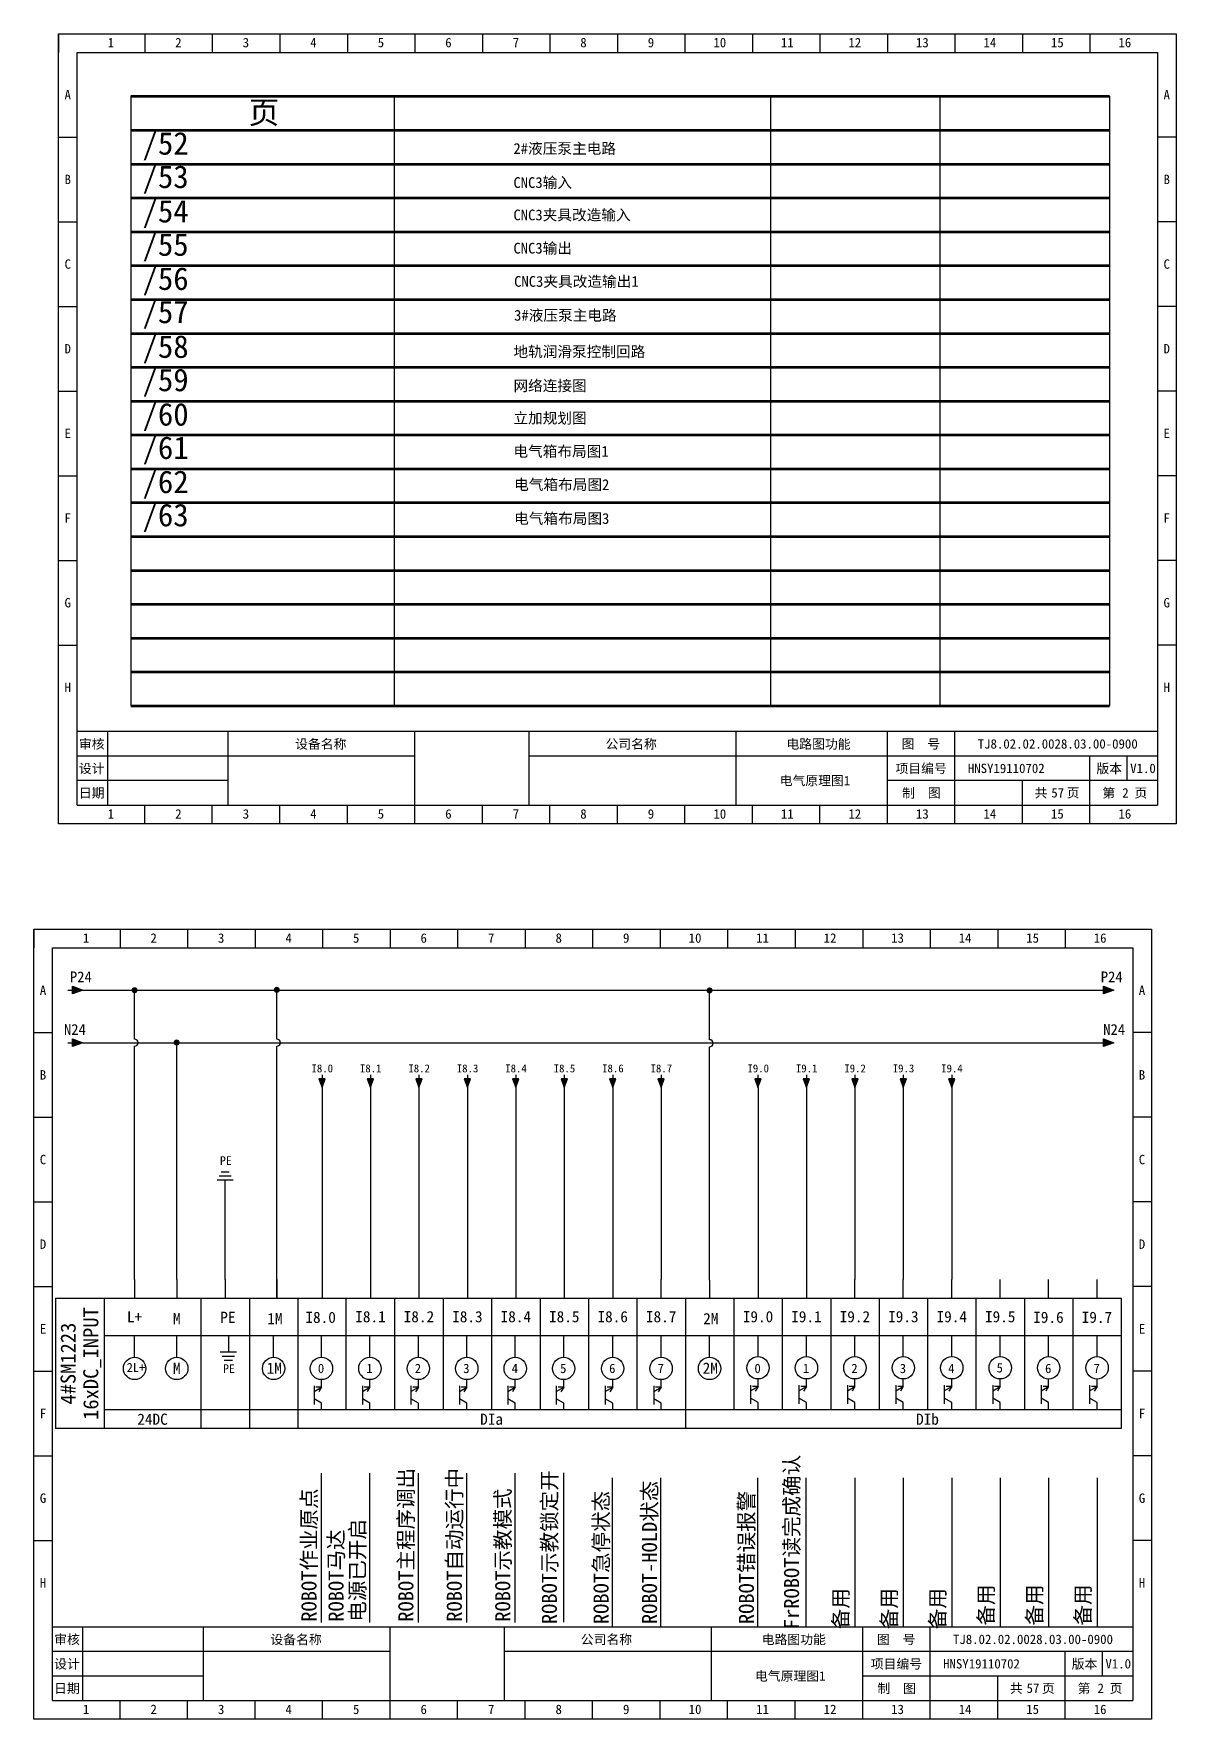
# Model space of a CAD drawing. Header units: millimetres. Extents: x 914 to 910632, y -176 to 682692.
# Drawn here: x 2902.3 to 3205.9, y 3539.4 to 3987.4 of the extents above; entities that cross this region are included whole.
import ezdxf
from ezdxf.enums import TextEntityAlignment as Align

# ---------------------------------------------------------------- set-up
doc = ezdxf.new("R2010")
doc.units = ezdxf.units.MM
doc.layers.add('EPLAN311', color=1, linetype='Continuous', lineweight=25)
doc.styles.get("Standard").update_dxf_attribs({"font": 'arial.ttf'})
doc.styles.add('宋体', font='')
doc.styles.get('宋体').set_extended_font_data('宋体')

# ---------------------------------------------------------------- blocks, each defined once
blk = doc.blocks.new('*U196')
at = {"color": 0, "linetype": 'ByBlock', "lineweight": 53}
blk.add_line((-130, 0), (130, 0), dxfattribs=at)
blk = doc.blocks.new('*U197')
at = {"color": 0, "linetype": 'ByBlock', "lineweight": -2, "transparency": 16777216}
for p in [(0, 0), (0, -9), (0, -18), (0, -27), (0, -36), (0, -45), (0, -54), (0, -63), (0, -72), (0, -81), (0, -90), (0, -99), (0, -108), (0, -117), (0, -126), (0, -135), (0, -144), (0, -153), (0, -162)]:
    blk.add_blockref('*U196', p, dxfattribs=at)
blk = doc.blocks.new('*U208')
blk.add_line((0, 0.14), (0, 5.8))
blk.add_circle((0, -2.83), 2.97)
blk = doc.blocks.new('*U209')
at = {"color": 0, "linetype": 'ByBlock', "lineweight": -2, "transparency": 16777216}
for p in [(0, 0), (12.87, 0)]:
    blk.add_blockref('*U208', p, dxfattribs=at)
blk = doc.blocks.new('EPLSYM_LibrarySPECIAL_Symbol8_Variant0_Placement1')
at = {"linetype": 'Continuous', "lineweight": 25, "ltscale": 4}
blk.add_hatch(color=1, dxfattribs=at).paths.add_polyline_path([(-0.75, 1), (2, 0), (-0.75, -1)], flags=0)
at = {"color": 1, "linetype": 'Continuous', "lineweight": 25, "ltscale": 4}
blk.add_line((-2, 0), (-0.75, 0), dxfattribs=at)
blk.add_lwpolyline([(-0.75, 1), (2, 0), (-0.75, -1)], close=True, dxfattribs=at)
at = {"color": 5}
blk.add_attdef('70_20010', text='', height=2.85, dxfattribs=at).set_placement((3, 0), align=Align.MIDDLE_LEFT)
at = {"color": 73}
for tag, p in [('70_24350', (33.76, 0)), ('70_24300', (72.31, 0))]:
    blk.add_attdef(tag, text='', height=2.06, dxfattribs=at).set_placement(p, align=Align.MIDDLE_LEFT)
blk = doc.blocks.new('箭头下')
at = {"layer": 'EPLAN311', "linetype": 'Continuous', "lineweight": 25, "ltscale": 4}
blk.add_hatch(color=1, dxfattribs=at).paths.add_polyline_path([(-0.7, -0.875), (0, -2.8), (0.7, -0.875)], flags=0)
at = {"layer": 'EPLAN311', "color": 1, "linetype": 'Continuous', "lineweight": 25, "ltscale": 4}
blk.add_line((0, 0), (0, -0.875), dxfattribs=at)
blk.add_lwpolyline([(-0.7, -0.875), (0, -2.8), (0.7, -0.875)], close=True, dxfattribs=at)
at = {"color": 5}
blk.add_attdef('70_20010', text='', height=1.7535, dxfattribs=at).set_placement((0, -3.8507), align=Align.TOP_CENTER)
blk = doc.blocks.new('*U388')
blk.add_line((-2.5, 0), (2.5, 0))
blk = doc.blocks.new('*U389')
at = {"color": 0, "linetype": 'ByBlock', "lineweight": -2, "transparency": 16777216}
for p in [(0, 0), (0, -22.5), (0, -45), (0, -67.5), (0, -90), (0, -112.5), (0, -135)]:
    blk.add_blockref('*U388', p, dxfattribs=at)
blk = doc.blocks.new('*U390')
blk.add_line((-2.5, 0), (2.5, 0))
blk = doc.blocks.new('*U391')
at = {"color": 0, "linetype": 'ByBlock', "lineweight": -2, "transparency": 16777216}
for p in [(0, 0), (0, -22.5), (0, -45), (0, -67.5), (0, -90), (0, -112.5), (0, -135)]:
    blk.add_blockref('*U390', p, dxfattribs=at)
blk = doc.blocks.new('制图图框')
for p, q in [((-2700.08, 789.32), (-2403.08, 789.32)), ((-2700.08, 579.32), (-2700.08, 789.32)), ((-2700.08, 789.32), (-2700.08, 784.32)), ((-2700.08, 789.32), (-2695.08, 789.32)), ((-2677.15, 789.32), (-2677.15, 784.32)), ((-2659.21, 789.32), (-2659.21, 784.32)), ((-2641.27, 789.32), (-2641.27, 784.32)), ((-2623.33, 789.32), (-2623.33, 784.32)), ((-2605.4, 789.32), (-2605.4, 784.32)), ((-2587.46, 789.32), (-2587.46, 784.32)), ((-2569.52, 789.32), (-2569.52, 784.32)), ((-2551.58, 789.32), (-2551.58, 784.32)), ((-2533.65, 789.32), (-2533.65, 784.32)), ((-2515.71, 789.32), (-2515.71, 784.32)), ((-2497.77, 789.32), (-2497.77, 784.32)), ((-2479.83, 789.32), (-2479.83, 784.32)), ((-2461.9, 789.32), (-2461.9, 784.32)), ((-2443.96, 789.32), (-2443.96, 784.32)), ((-2426.02, 789.32), (-2426.02, 784.32)), ((-2403.08, 789.32), (-2403.08, 579.32)), ((-2403.08, 789.32), (-2403.08, 784.32)), ((-2695.08, 784.32), (-2408.08, 784.32)), ((-2695.08, 584.32), (-2695.08, 784.32)), ((-2408.08, 784.32), (-2408.08, 584.32)), ((-2408.08, 603.82), (-2695.08, 603.82)), ((-2687.08, 603.82), (-2687.08, 584.32)), ((-2655.08, 603.82), (-2655.08, 584.32)), ((-2655.08, 603.82), (-2655.08, 584.32)), ((-2605.4, 579.32), (-2605.4, 603.82)), ((-2575.08, 603.82), (-2575.08, 584.32)), ((-2575.08, 603.82), (-2575.08, 584.32)), ((-2575.08, 603.82), (-2575.08, 584.32)), ((-2520.08, 603.82), (-2520.08, 584.32)), ((-2479.83, 579.32), (-2479.83, 603.82)), ((-2461.9, 579.32), (-2461.9, 603.82)), ((-2655.08, 597.32), (-2695.08, 597.32)), ((-2605.4, 597.32), (-2655.08, 597.32)), ((-2408.08, 597.32), (-2575.08, 597.32)), ((-2426.02, 579.32), (-2426.02, 597.32)), ((-2416.18, 597.32), (-2416.18, 590.82)), ((-2655.08, 590.82), (-2695.08, 590.82)), ((-2408.08, 590.82), (-2479.83, 590.82)), ((-2443.96, 579.32), (-2443.96, 590.82)), ((-2695.08, 584.32), (-2408.08, 584.32)), ((-2677.15, 579.32), (-2677.15, 584.32)), ((-2659.21, 579.32), (-2659.21, 584.32)), ((-2641.27, 579.32), (-2641.27, 584.32)), ((-2623.33, 579.32), (-2623.33, 584.32)), ((-2587.46, 579.32), (-2587.46, 584.32)), ((-2569.52, 579.32), (-2569.52, 584.32)), ((-2551.58, 579.32), (-2551.58, 584.32)), ((-2533.65, 579.32), (-2533.65, 584.32)), ((-2515.71, 579.32), (-2515.71, 584.32)), ((-2497.77, 579.32), (-2497.77, 584.32)), ((-2403.08, 579.32), (-2700.08, 579.32))]:
    blk.add_line(p, q)
blk.add_blockref('*U389', (-2697.58, 761.82))
at = {"xscale": -1}
blk.add_blockref('*U391', (-2405.58, 761.82), dxfattribs=at)
at = {"style": '宋体'}
for s, p in [('1', (-2687.01, 785.71)), ('2', (-2669.07, 785.71)), ('3', (-2651.13, 785.71)), ('4', (-2633.2, 785.71)), ('5', (-2615.26, 785.71)), ('6', (-2597.32, 785.71)), ('7', (-2579.38, 785.71)), ('8', (-2561.45, 785.71)), ('9', (-2543.51, 785.71)), ('10', (-2526.07, 785.71)), ('11', (-2508.13, 785.71)), ('12', (-2490.2, 785.71)), ('13', (-2472.26, 785.71)), ('14', (-2454.32, 785.71)), ('15', (-2436.38, 785.71)), ('16', (-2418.45, 785.71)), ('A', (-2698.47, 771.84)), ('A', (-2406.47, 771.84)), ('B', (-2698.47, 749.34)), ('B', (-2406.47, 749.34)), ('C', (-2698.47, 726.84)), ('C', (-2406.47, 726.84)), ('D', (-2698.47, 704.34)), ('D', (-2406.47, 704.34)), ('E', (-2698.47, 681.84)), ('E', (-2406.47, 681.84)), ('F', (-2698.47, 659.34)), ('F', (-2406.47, 659.34)), ('G', (-2698.47, 636.84)), ('G', (-2406.47, 636.84)), ('H', (-2698.47, 614.34)), ('H', (-2406.47, 614.34)), ('审核', (-2694.65, 599.29)), ('设备名称', (-2637.2, 599.28)), ('公司名称', (-2554.73, 599.29)), ('电路图功能', (-2506.66, 599.29)), ('图  号', (-2476.05, 599.3)), ('设计', (-2694.66, 592.79)), ('项目编号', (-2477.68, 592.79)), ('版本', (-2424.3, 592.79)), ('日期', (-2694.66, 586.29)), ('制  图', (-2475.91, 586.28)), ('共   页', (-2440.72, 586.31)), ('第   页', (-2422.72, 586.3)), ('1', (-2687.01, 580.71)), ('2', (-2669.07, 580.71)), ('3', (-2651.13, 580.71)), ('4', (-2633.2, 580.71)), ('5', (-2615.26, 580.71)), ('6', (-2597.32, 580.71)), ('7', (-2579.38, 580.71)), ('8', (-2561.45, 580.71)), ('9', (-2543.51, 580.71)), ('10', (-2526.07, 580.71)), ('11', (-2508.13, 580.71)), ('12', (-2490.2, 580.71)), ('13', (-2472.26, 580.71)), ('14', (-2454.32, 580.71)), ('15', (-2436.38, 580.71)), ('16', (-2418.45, 580.71))]:
    blk.add_text(s, height=2.5, dxfattribs=at).set_placement(p)

msp = doc.modelspace()

# ---------------------------------------------------------------- hatches: boundary and pattern name
at = {"layer": 'EPLAN311', "ltscale": 4}
h = msp.add_hatch(color=0, dxfattribs=at)
edge = h.paths.add_edge_path()
edge.add_arc((2929.091, 3733.188), 0.81, 0, 360)
h = msp.add_hatch(color=0, dxfattribs=at)
edge = h.paths.add_edge_path()
edge.add_arc((2966.874, 3733.286), 0.81, 0, 360)
h = msp.add_hatch(color=0, dxfattribs=at)
edge = h.paths.add_edge_path()
edge.add_arc((3081.862, 3733.126), 0.81, 0, 360)
h = msp.add_hatch(color=0, dxfattribs=at)
edge = h.paths.add_edge_path()
edge.add_arc((2940.267, 3719.295), 0.81, 0, 360)

# ---------------------------------------------------------------- linework, layer by layer
at = {"color": 0}
for p, q in [((2928.079, 3970.778), (2928.079, 3808.778)), ((2998.079, 3970.778), (2998.079, 3970.022)), ((2998.079, 3970.022), (2998.079, 3808.778)), ((3098.079, 3970.778), (3188.079, 3970.778)), ((3098.079, 3970.778), (3098.079, 3970.778)), ((3098.079, 3970.778), (3098.079, 3808.778)), ((3143.079, 3970.778), (3188.079, 3970.778)), ((3143.079, 3970.778), (3143.079, 3970.778)), ((3143.079, 3970.778), (3143.079, 3808.778)), ((3188.079, 3970.778), (3188.079, 3808.778)), ((2915.378, 3733.25), (3185.282, 3733.25)), ((2929.089, 3720.205), (2929.089, 3733.23)), ((2966.879, 3720.205), (2966.879, 3733.241)), ((3081.866, 3720.045), (3081.866, 3733.081)), ((2915.359, 3719.243), (3185.282, 3719.25))]:
    msp.add_line(p, q, dxfattribs=at)
for p, q in [((2929.089, 3656.307), (2929.089, 3718.295)), ((2940.29, 3656.307), (2940.29, 3719.244)), ((2966.879, 3656.31), (2966.879, 3718.295)), ((3081.866, 3656.15), (3081.866, 3718.135)), ((2953.16, 3656.307), (2953.16, 3682.796)), ((2929.089, 3656.307), (2929.089, 3651.357)), ((2929.089, 3656.307), (2929.089, 3651.357)), ((2940.29, 3656.307), (2940.29, 3651.357)), ((2940.29, 3656.307), (2940.29, 3651.357)), ((2953.16, 3656.307), (2953.16, 3651.357)), ((2966.879, 3656.31), (2966.879, 3651.36)), ((2966.879, 3651.36), (2966.879, 3656.31)), ((2978.9, 3656.307), (2978.9, 3651.357)), ((2991.77, 3656.307), (2991.77, 3651.357)), ((3004.64, 3656.307), (3004.64, 3651.357)), ((3017.51, 3656.307), (3017.51, 3651.357)), ((3030.38, 3656.307), (3030.38, 3651.357)), ((3043.25, 3656.307), (3043.25, 3651.357)), ((3056.12, 3656.307), (3056.12, 3651.357)), ((3068.99, 3651.357), (3068.99, 3656.307)), ((3081.866, 3656.15), (3081.86, 3651.357)), ((3094.73, 3656.307), (3094.73, 3651.357)), ((3107.6, 3656.307), (3107.6, 3651.357)), ((3120.47, 3651.357), (3120.47, 3656.307)), ((3133.34, 3651.357), (3133.34, 3656.307)), ((3146.21, 3651.357), (3146.21, 3656.307)), ((3159.08, 3651.357), (3159.08, 3656.307)), ((3171.95, 3651.357), (3171.95, 3656.307)), ((3184.82, 3651.357), (3184.82, 3656.307)), ((2908.115, 3651.357), (3191.255, 3651.357)), ((2908.115, 3651.357), (2908.115, 3616.707)), ((2920.985, 3651.357), (2920.985, 3616.707)), ((2946.725, 3651.357), (2946.725, 3616.707)), ((2959.595, 3651.357), (2959.595, 3616.707)), ((2972.465, 3651.357), (2972.465, 3616.707)), ((2985.335, 3621.657), (2985.335, 3651.357)), ((2998.205, 3621.657), (2998.205, 3651.357)), ((3011.075, 3651.357), (3011.075, 3621.657)), ((3023.945, 3651.357), (3023.945, 3621.657)), ((3036.815, 3651.357), (3036.815, 3621.657)), ((3049.685, 3651.357), (3049.685, 3621.635)), ((3062.555, 3651.357), (3062.555, 3621.657)), ((3075.425, 3651.357), (3075.425, 3616.707)), ((3088.295, 3651.357), (3088.295, 3621.657)), ((3101.165, 3651.357), (3101.165, 3621.657)), ((3114.035, 3651.357), (3114.035, 3621.657)), ((3126.905, 3651.357), (3126.905, 3621.657)), ((3139.775, 3651.357), (3139.775, 3621.657)), ((3152.645, 3651.357), (3152.645, 3621.657)), ((3165.515, 3651.357), (3165.515, 3621.657)), ((3178.385, 3651.357), (3178.385, 3621.657)), ((3191.255, 3651.357), (3191.255, 3616.707)), ((2920.985, 3641.457), (3191.255, 3641.457)), ((2929.089, 3635.647), (2929.089, 3641.457)), ((2940.29, 3635.647), (2940.29, 3641.457)), ((2954.009, 3641.46), (2954.009, 3637.045)), ((2966.03, 3635.647), (2966.03, 3641.457)), ((2978.744, 3635.647), (2978.744, 3641.297)), ((2991.614, 3635.647), (2991.614, 3641.297)), ((3004.484, 3635.647), (3004.484, 3641.297)), ((3017.354, 3635.647), (3017.354, 3641.297)), ((3030.224, 3635.647), (3030.224, 3641.297)), ((3043.094, 3635.647), (3043.094, 3641.297)), ((3056.12, 3635.647), (3056.12, 3641.297)), ((3068.99, 3635.647), (3068.99, 3641.297)), ((3081.86, 3635.647), (3081.86, 3641.457)), ((3094.73, 3635.806), (3094.73, 3641.457)), ((3107.6, 3635.806), (3107.6, 3641.457)), ((3120.47, 3635.806), (3120.47, 3641.457)), ((3133.34, 3635.806), (3133.34, 3641.457)), ((3146.21, 3635.806), (3146.21, 3641.457)), ((3159.08, 3635.806), (3159.08, 3641.457)), ((2978.744, 3627.727), (2978.744, 3629.707)), ((2991.614, 3627.727), (2991.614, 3629.707)), ((3004.484, 3627.727), (3004.484, 3629.707)), ((3017.354, 3627.727), (3017.354, 3629.707)), ((3030.224, 3627.727), (3030.224, 3629.707)), ((3043.094, 3627.727), (3043.094, 3629.707)), ((3056.12, 3627.727), (3056.12, 3629.707)), ((3068.99, 3627.727), (3068.99, 3629.707)), ((3094.73, 3627.886), (3094.73, 3629.866)), ((3107.6, 3627.886), (3107.6, 3629.866)), ((3120.47, 3627.886), (3120.47, 3629.866)), ((3133.34, 3627.886), (3133.34, 3629.866)), ((3146.21, 3627.886), (3146.21, 3629.866)), ((3159.08, 3627.886), (3159.08, 3629.866)), ((3171.95, 3627.886), (3171.95, 3629.866)), ((3184.82, 3627.886), (3184.82, 3629.866)), ((2976.764, 3628.077), (2976.764, 3623.127)), ((2976.764, 3626.586), (2978.744, 3627.727)), ((2978.744, 3623.477), (2976.764, 3624.605)), ((2978.744, 3627.727), (2977.259, 3627.727)), ((2978.744, 3627.727), (2977.999, 3626.442)), ((2989.634, 3628.077), (2989.634, 3623.127)), ((2989.634, 3626.586), (2991.614, 3627.727)), ((2991.614, 3623.477), (2989.634, 3624.605)), ((2991.614, 3627.727), (2990.129, 3627.727)), ((2991.614, 3627.727), (2990.869, 3626.442)), ((3002.504, 3628.077), (3002.504, 3623.127)), ((3002.504, 3626.586), (3004.484, 3627.727)), ((3004.484, 3623.477), (3002.504, 3624.605)), ((3004.484, 3627.727), (3002.999, 3627.727)), ((3004.484, 3627.727), (3003.739, 3626.442)), ((3015.374, 3628.077), (3015.374, 3623.127)), ((3015.374, 3626.586), (3017.354, 3627.727)), ((3017.354, 3623.477), (3015.374, 3624.605)), ((3017.354, 3627.727), (3015.869, 3627.727)), ((3017.354, 3627.727), (3016.609, 3626.442)), ((3028.244, 3628.077), (3028.244, 3623.127)), ((3028.244, 3626.586), (3030.224, 3627.727)), ((3030.224, 3623.477), (3028.244, 3624.605)), ((3030.224, 3627.727), (3028.739, 3627.727)), ((3030.224, 3627.727), (3029.479, 3626.442)), ((3041.114, 3628.077), (3041.114, 3623.127)), ((3041.114, 3626.586), (3043.094, 3627.727)), ((3043.094, 3623.477), (3041.114, 3624.605)), ((3043.094, 3627.727), (3041.609, 3627.727)), ((3043.094, 3627.727), (3042.349, 3626.442)), ((3054.14, 3628.077), (3054.14, 3623.127)), ((3054.14, 3626.586), (3056.12, 3627.727)), ((3056.12, 3623.477), (3054.14, 3624.605)), ((3056.12, 3627.727), (3054.635, 3627.727)), ((3056.12, 3627.727), (3055.375, 3626.442)), ((3067.01, 3628.077), (3067.01, 3623.127)), ((3067.01, 3626.586), (3068.99, 3627.727)), ((3068.99, 3623.477), (3067.01, 3624.605)), ((3068.99, 3627.727), (3067.505, 3627.727)), ((3068.99, 3627.727), (3068.245, 3626.442)), ((3092.75, 3628.236), (3092.75, 3623.286)), ((3092.75, 3626.746), (3094.73, 3627.886)), ((3094.73, 3623.637), (3092.75, 3624.764)), ((3094.73, 3627.886), (3093.245, 3627.886)), ((3094.73, 3627.886), (3093.985, 3626.602)), ((3105.62, 3628.236), (3105.62, 3623.286)), ((3105.62, 3626.746), (3107.6, 3627.886)), ((3107.6, 3623.637), (3105.62, 3624.764)), ((3107.6, 3627.886), (3106.115, 3627.886)), ((3107.6, 3627.886), (3106.855, 3626.602)), ((3118.49, 3628.236), (3118.49, 3623.286)), ((3118.49, 3626.746), (3120.47, 3627.886)), ((3120.47, 3623.637), (3118.49, 3624.764)), ((3120.47, 3627.886), (3118.985, 3627.886)), ((3120.47, 3627.886), (3119.725, 3626.602)), ((3131.36, 3628.236), (3131.36, 3623.286)), ((3131.36, 3626.746), (3133.34, 3627.886)), ((3133.34, 3623.637), (3131.36, 3624.764)), ((3133.34, 3627.886), (3131.855, 3627.886)), ((3133.34, 3627.886), (3132.595, 3626.602)), ((3144.23, 3628.236), (3144.23, 3623.286)), ((3144.23, 3626.746), (3146.21, 3627.886)), ((3146.21, 3623.637), (3144.23, 3624.764)), ((3146.21, 3627.886), (3144.725, 3627.886)), ((3146.21, 3627.886), (3145.465, 3626.602)), ((3157.1, 3628.236), (3157.1, 3623.286)), ((3157.1, 3626.746), (3159.08, 3627.886)), ((3159.08, 3623.637), (3157.1, 3624.764)), ((3159.08, 3627.886), (3157.595, 3627.886)), ((3159.08, 3627.886), (3158.335, 3626.602)), ((3169.97, 3628.236), (3169.97, 3623.286)), ((3169.97, 3626.746), (3171.95, 3627.886)), ((3171.95, 3623.637), (3169.97, 3624.764)), ((3171.95, 3627.886), (3170.465, 3627.886)), ((3171.95, 3627.886), (3171.205, 3626.602)), ((3182.84, 3628.236), (3182.84, 3623.286)), ((3182.84, 3626.746), (3184.82, 3627.886)), ((3184.82, 3623.637), (3182.84, 3624.764)), ((3184.82, 3627.886), (3183.335, 3627.886)), ((3184.82, 3627.886), (3184.075, 3626.602)), ((2946.725, 3621.657), (2920.985, 3621.657)), ((2954.668, 3621.657), (2946.725, 3621.657)), ((3075.425, 3621.657), (2954.668, 3621.657)), ((2978.744, 3621.657), (2978.744, 3623.477)), ((2991.614, 3621.657), (2991.614, 3623.477)), ((3004.484, 3621.657), (3004.484, 3623.477)), ((3017.354, 3621.657), (3017.354, 3623.477)), ((3030.224, 3621.657), (3030.224, 3623.477)), ((3043.094, 3621.657), (3043.094, 3623.477)), ((3056.12, 3621.657), (3056.12, 3623.477)), ((3068.99, 3621.657), (3068.99, 3623.477)), ((3082.667, 3621.657), (3075.425, 3621.657)), ((3191.255, 3621.657), (3082.667, 3621.657)), ((3094.73, 3621.657), (3094.73, 3623.637)), ((3107.6, 3621.657), (3107.6, 3623.637)), ((3120.47, 3621.657), (3120.47, 3623.637)), ((3133.34, 3621.657), (3133.34, 3623.637)), ((3146.21, 3621.657), (3146.21, 3623.637)), ((3159.08, 3621.657), (3159.08, 3623.637)), ((3171.95, 3621.657), (3171.95, 3623.637)), ((3184.82, 3621.657), (3184.82, 3623.637)), ((3191.255, 3616.707), (2908.115, 3616.707)), ((2978.744, 3565.108), (2978.744, 3604.807)), ((2991.614, 3565.108), (2991.614, 3604.807)), ((3004.484, 3565.108), (3004.484, 3604.807)), ((3017.354, 3565.108), (3017.354, 3604.807)), ((3030.224, 3565.108), (3030.224, 3604.807)), ((3043.094, 3565.267), (3043.094, 3604.967)), ((3055.964, 3603.624), (3055.964, 3563.925)), ((3068.834, 3603.624), (3068.834, 3563.925)), ((3094.574, 3603.624), (3094.574, 3563.925)), ((3107.444, 3603.624), (3107.444, 3563.925)), ((3120.47, 3603.624), (3120.47, 3563.925)), ((3133.34, 3603.624), (3133.34, 3563.925)), ((3146.21, 3603.624), (3146.21, 3563.925)), ((3159.08, 3603.624), (3159.08, 3563.925)), ((3171.95, 3603.624), (3171.95, 3563.925)), ((3184.82, 3603.624), (3184.82, 3563.925))]:
    msp.add_line(p, q)
at = {"linetype": 'ByBlock'}
for p, q in [((2978.9, 3707.328), (2978.9, 3656.307)), ((2991.77, 3707.328), (2991.77, 3656.307)), ((3004.64, 3707.328), (3004.64, 3656.307)), ((3017.51, 3707.328), (3017.51, 3656.307)), ((3030.38, 3707.328), (3030.38, 3656.307)), ((3043.25, 3707.328), (3043.25, 3656.307)), ((3056.12, 3707.328), (3056.12, 3656.307)), ((3068.99, 3707.328), (3068.99, 3656.307)), ((3094.73, 3707.328), (3094.73, 3656.307)), ((3107.6, 3707.328), (3107.6, 3656.307)), ((3120.47, 3707.328), (3120.47, 3656.307)), ((3133.34, 3707.328), (3133.34, 3656.307)), ((3146.21, 3707.328), (3146.21, 3656.307))]:
    msp.add_line(p, q, dxfattribs=at)
at = {"ltscale": 4}
for p, q in [((2951.004, 3682.796), (2955.316, 3682.796)), ((2951.543, 3683.874), (2954.777, 3683.874)), ((2952.082, 3684.952), (2954.238, 3684.952)), ((2951.853, 3637.045), (2956.165, 3637.045)), ((2952.392, 3635.967), (2955.626, 3635.967)), ((2952.931, 3634.889), (2955.087, 3634.889))]:
    msp.add_line(p, q, dxfattribs=at)
for centre in [(2929.089, 3632.677), (2940.29, 3632.677), (2966.03, 3632.677), (2978.744, 3632.677), (2991.614, 3632.677), (3004.484, 3632.677), (3017.354, 3632.677), (3030.224, 3632.677), (3043.094, 3632.677), (3056.12, 3632.677), (3068.99, 3632.677), (3081.86, 3632.677), (3094.73, 3632.836), (3107.6, 3632.836), (3120.47, 3632.836), (3133.34, 3632.836), (3146.21, 3632.836), (3159.08, 3632.836)]:
    msp.add_circle(centre, 2.97)
for centre in [(2929.089, 3719.25), (2966.879, 3719.25), (3081.866, 3719.09)]:
    msp.add_arc(centre, 0.955, 270, 90)

# ---------------------------------------------------------------- block references
for name, p in [('制图图框', (5608.947, 3198.093)), ('制图图框', (5602.373, 2960.106)), ('*U209', (3171.95, 3635.661))]:
    msp.add_blockref(name, p)
at = {"color": 0}
msp.add_blockref('*U197', (3058.079, 3970.778), dxfattribs=at)
at = {"color": 7}
ref = msp.add_blockref('EPLSYM_LibrarySPECIAL_Symbol8_Variant0_Placement1', (2913.378, 3733.25), dxfattribs=at)
ref.add_attrib('70_20010', 'P24', dxfattribs={"color": 5, "height": 2.8548, "style": '宋体'}).set_placement((2911.893, 3736.75), align=Align.MIDDLE_LEFT)
ref = msp.add_blockref('EPLSYM_LibrarySPECIAL_Symbol8_Variant0_Placement1', (3187.282, 3733.25), dxfattribs=at)
ref.add_attrib('70_20010', 'P24', dxfattribs={"color": 5, "height": 2.8548, "style": '宋体'}).set_placement((3185.798, 3736.749), align=Align.MIDDLE_LEFT)
ref = msp.add_blockref('EPLSYM_LibrarySPECIAL_Symbol8_Variant0_Placement1', (2913.378, 3719.25), dxfattribs=at)
ref.add_attrib('70_20010', 'N24', dxfattribs={"color": 5, "height": 2.8548, "style": '宋体'}).set_placement((2910.318, 3722.762), align=Align.MIDDLE_LEFT)
ref = msp.add_blockref('EPLSYM_LibrarySPECIAL_Symbol8_Variant0_Placement1', (3187.282, 3719.249), dxfattribs=at)
ref.add_attrib('70_20010', 'N24', dxfattribs={"color": 5, "height": 2.8548, "style": '宋体'}).set_placement((3186.456, 3722.762), align=Align.MIDDLE_LEFT)
ref = msp.add_blockref('箭头下', (2978.897, 3710.688), dxfattribs=dict(xscale=1.2, yscale=1.2, zscale=1.2))
ref.add_attrib('70_20010', 'I8.0', dxfattribs={"color": 5, "height": 2.1042, "style": '宋体'}).set_placement((2978.953, 3710.733), align=Align.BOTTOM_CENTER)
ref = msp.add_blockref('箭头下', (2991.767, 3710.688), dxfattribs=dict(xscale=1.2, yscale=1.2, zscale=1.2))
ref.add_attrib('70_20010', 'I8.1', dxfattribs={"color": 5, "height": 2.1042, "style": '宋体'}).set_placement((2991.823, 3710.733), align=Align.BOTTOM_CENTER)
ref = msp.add_blockref('箭头下', (3004.637, 3710.688), dxfattribs=dict(xscale=1.2, yscale=1.2, zscale=1.2))
ref.add_attrib('70_20010', 'I8.2', dxfattribs={"color": 5, "height": 2.1042, "style": '宋体'}).set_placement((3004.693, 3710.733), align=Align.BOTTOM_CENTER)
ref = msp.add_blockref('箭头下', (3017.507, 3710.688), dxfattribs=dict(xscale=1.2, yscale=1.2, zscale=1.2))
ref.add_attrib('70_20010', 'I8.3', dxfattribs={"color": 5, "height": 2.1042, "style": '宋体'}).set_placement((3017.563, 3710.733), align=Align.BOTTOM_CENTER)
ref = msp.add_blockref('箭头下', (3030.377, 3710.688), dxfattribs=dict(xscale=1.2, yscale=1.2, zscale=1.2))
ref.add_attrib('70_20010', 'I8.4', dxfattribs={"color": 5, "height": 2.1042, "style": '宋体'}).set_placement((3030.433, 3710.733), align=Align.BOTTOM_CENTER)
ref = msp.add_blockref('箭头下', (3043.247, 3710.688), dxfattribs=dict(xscale=1.2, yscale=1.2, zscale=1.2))
ref.add_attrib('70_20010', 'I8.5', dxfattribs={"color": 5, "height": 2.1042, "style": '宋体'}).set_placement((3043.303, 3710.733), align=Align.BOTTOM_CENTER)
ref = msp.add_blockref('箭头下', (3056.117, 3710.688), dxfattribs=dict(xscale=1.2, yscale=1.2, zscale=1.2))
ref.add_attrib('70_20010', 'I8.6', dxfattribs={"color": 5, "height": 2.1042, "style": '宋体'}).set_placement((3056.173, 3710.733), align=Align.BOTTOM_CENTER)
ref = msp.add_blockref('箭头下', (3068.987, 3710.688), dxfattribs=dict(xscale=1.2, yscale=1.2, zscale=1.2))
ref.add_attrib('70_20010', 'I8.7', dxfattribs={"color": 5, "height": 2.1042, "style": '宋体'}).set_placement((3069.043, 3710.733), align=Align.BOTTOM_CENTER)
ref = msp.add_blockref('箭头下', (3094.727, 3710.688), dxfattribs=dict(xscale=1.2, yscale=1.2, zscale=1.2))
ref.add_attrib('70_20010', 'I9.0', dxfattribs={"color": 5, "height": 2.1042, "style": '宋体'}).set_placement((3094.783, 3710.733), align=Align.BOTTOM_CENTER)
ref = msp.add_blockref('箭头下', (3107.6, 3710.688), dxfattribs=dict(xscale=1.2, yscale=1.2, zscale=1.2))
ref.add_attrib('70_20010', 'I9.1', dxfattribs={"color": 5, "height": 2.1042, "style": '宋体'}).set_placement((3107.655, 3710.733), align=Align.BOTTOM_CENTER)
ref = msp.add_blockref('箭头下', (3120.47, 3710.688), dxfattribs=dict(xscale=1.2, yscale=1.2, zscale=1.2))
ref.add_attrib('70_20010', 'I9.2', dxfattribs={"color": 5, "height": 2.1042, "style": '宋体'}).set_placement((3120.525, 3710.733), align=Align.BOTTOM_CENTER)
ref = msp.add_blockref('箭头下', (3133.34, 3710.688), dxfattribs=dict(xscale=1.2, yscale=1.2, zscale=1.2))
ref.add_attrib('70_20010', 'I9.3', dxfattribs={"color": 5, "height": 2.1042, "style": '宋体'}).set_placement((3133.395, 3710.733), align=Align.BOTTOM_CENTER)
ref = msp.add_blockref('箭头下', (3146.21, 3710.688), dxfattribs=dict(xscale=1.2, yscale=1.2, zscale=1.2))
ref.add_attrib('70_20010', 'I9.4', dxfattribs={"color": 5, "height": 2.1042, "style": '宋体'}).set_placement((3146.265, 3710.733), align=Align.BOTTOM_CENTER)

# ---------------------------------------------------------------- texts
at = {"color": 7, "style": '宋体'}
for s, height, p in [('2#液压泵主电路', 2.8548, (3029.748, 3956.911)), ('CNC3输入', 2.8548, (3029.748, 3947.856)), ('CNC3夹具改造输入', 2.8548, (3029.748, 3939.246)), ('CNC3输出', 2.8548, (3029.748, 3930.415)), ('CNC3夹具改造输出1', 2.85481, (3029.931, 3921.57)), ('3#液压泵主电路', 2.8548, (3029.931, 3912.57)), ('地轨润滑泵控制回路', 2.8548, (3029.748, 3902.911)), ('网络连接图', 2.8548, (3029.748, 3893.856)), ('立加规划图', 2.8548, (3029.748, 3885.246)), ('电气箱布局图1', 2.8548, (3029.748, 3876.415)), ('电气箱布局图2', 2.8548, (3029.931, 3867.57)), ('电气箱布局图3', 2.8548, (3029.931, 3858.57))]:
    msp.add_text(s, height=height, dxfattribs=at).set_placement(p, align=Align.MIDDLE_LEFT)
at = {"style": '宋体'}
for s, height, p in [('I8.0', 2.97, (2974.481, 3644.762)), ('0', 2.475, (2977.79, 3631.439)), ('1', 2.475, (2990.66, 3631.439)), ('2', 2.475, (3003.53, 3631.439)), ('3', 2.475, (3016.4, 3631.439)), ('4', 2.475, (3029.27, 3631.439)), ('5', 2.475, (3042.14, 3631.439)), ('6', 2.475, (3055.166, 3631.439)), ('7', 2.475, (3068.036, 3631.439)), ('0', 2.475, (3093.776, 3631.439)), ('1', 2.475, (3106.646, 3631.439)), ('2', 2.475, (3119.516, 3631.439)), ('3', 2.475, (3132.386, 3631.439)), ('4', 2.475, (3145.256, 3631.439)), ('5', 2.475, (3158.126, 3631.599)), ('6', 2.475, (3170.996, 3631.439)), ('7', 2.475, (3183.866, 3631.439))]:
    msp.add_text(s, height=height, dxfattribs=at).set_placement(p)
at = {"color": 0, "style": '宋体'}
for s, rotation, p in [('FrROBOT读完成确认', 90, (3105.65, 3563.366)), ('ROBOT主程序调出', 89.99653, (3003.169, 3565.349)), ('ROBOT自动运行中', 89.99653, (3016.039, 3565.349)), ('ROBOT示教锁定开', 90, (3041.3, 3564.709)), ('ROBOT-HOLD状态', 89.99653, (3067.907, 3564.715)), ('ROBOT作业原点', 89.99653, (2977.429, 3565.349)), ('ROBOT示教模式', 89.99653, (3028.909, 3565.349)), ('ROBOT急停状态', 89.99653, (3055.037, 3564.715)), ('ROBOT错误报警', 89.99653, (3093.647, 3564.715)), ('ROBOT马达', 89.99653, (2984.611, 3565.349)), ('电源已开启', 89.99653, (2990.299, 3565.349)), ('备用', 90, (3118.676, 3563.366)), ('备用', 90, (3131.546, 3563.366)), ('备用', 90, (3144.416, 3563.366)), ('备用', 89.99653, (3157.286, 3564.344)), ('备用', 89.99653, (3170.156, 3564.344)), ('备用', 89.99653, (3183.026, 3564.344))]:
    msp.add_text(s, height=4, rotation=rotation, dxfattribs=at).set_placement(p)
at = {"style": '宋体'}
for s, width, gutter_width, heights, insert, char_height, attachment_point in [('\\pt36;页', 8.6091, 485.371, [7.973], (2959.371, 3969.497), 6, 1), ('\\pt36;/52', 8.6091, 485.371, [7.973], (2931.211, 3961.262), 6, 1), ('\\pt36;/53', 8.6091, 485.371, [7.973], (2931.211, 3952.397), 6, 1), ('\\pt36;/54', 8.6091, 485.371, [7.973], (2931.211, 3943.249), 6, 1), ('\\pt36;/55', 8.6091, 485.371, [7.973], (2931.211, 3934.381), 6, 1), ('\\pt36;/56', 8.6091, 485.371, [7.973], (2931.211, 3925.314), 6, 1), ('\\pt36;/57', 8.6091, 485.371, [7.973], (2931.211, 3916.481), 6, 1), ('\\pt36;/58', 8.6091, 485.371, [7.973], (2931.211, 3907.262), 6, 1), ('\\pt36;/59', 8.6091, 485.371, [7.973], (2931.211, 3898.397), 6, 1), ('\\pt36;/60', 8.6091, 485.371, [7.973], (2931.211, 3889.249), 6, 1), ('\\pt36;/61', 8.6091, 485.371, [7.973], (2931.211, 3880.381), 6, 1), ('\\pt36;/62', 8.6091, 485.371, [7.973], (2931.211, 3871.314), 6, 1), ('\\pt36;/63', 8.6091, 485.371, [7.973], (2931.211, 3862.481), 6, 1), ('PE', 3.09008, 12.5, [0], (2951.768, 3689.082), 2.31, 1), ('L+', 2.52587, 12.5, [0], (2929.086, 3646.407), 2.97, 5), ('\\pi-5.94,l8.91,t8.91;PE', 2.52587, 12.5, [0], (2952.386, 3646.264), 2.97, 5), ('I8.1', 2.52587, 12.5, [0], (2991.77, 3646.407), 2.97, 5), ('I8.2', 2.52587, 12.5, [0], (3004.64, 3646.407), 2.97, 5), ('I8.3', 2.52587, 12.5, [0], (3017.51, 3646.407), 2.97, 5), ('I8.4', 2.52587, 12.5, [0], (3030.38, 3646.407), 2.97, 5), ('I8.5', 2.52587, 12.5, [0], (3043.25, 3646.407), 2.97, 5), ('I8.6', 2.52587, 12.5, [0], (3056.12, 3646.407), 2.97, 5), ('I8.7', 2.52587, 12.5, [0], (3068.99, 3646.407), 2.97, 5), ('I9.0', 2.52587, 12.5, [0], (3094.73, 3646.407), 2.97, 5), ('I9.1', 2.52587, 12.5, [0], (3107.6, 3646.407), 2.97, 5), ('I9.2', 2.52587, 12.5, [0], (3120.47, 3646.407), 2.97, 5), ('I9.3', 2.52587, 12.5, [0], (3133.34, 3646.407), 2.97, 5), ('I9.4', 2.52587, 12.5, [0], (3146.21, 3646.407), 2.97, 5), ('I9.5', 2.52587, 12.5, [0], (3159.08, 3646.407), 2.97, 5), ('I9.6', 2.52587, 12.5, [0], (3171.9, 3646.246), 2.97, 5), ('I9.7', 2.52587, 12.5, [0], (3184.77, 3646.246), 2.97, 5), ('2L+', 2.52587, 12.5, [0], (2929.459, 3632.924), 2.42, 5), ('PE', 3.09008, 12.5, [0], (2952.593, 3633.79), 2.31, 1), ('24DC', 2.52587, 12.5, [0], (2933.855, 3619.16), 2.97, 5), ('DIa', 2.52587, 12.5, [0], (3023.941, 3619.16), 2.97, 5), ('DIb', 2.52587, 12.5, [0], (3139.771, 3619.16), 2.97, 5)]:
    msp.add_mtext_dynamic_manual_height_columns(s, width=width, gutter_width=gutter_width, heights=heights, dxfattribs=dict(at, insert=insert, char_height=char_height, attachment_point=attachment_point))
at = {"char_height": 2.97, "width": 0.51975, "attachment_point": 1, "style": '宋体'}
for s, insert in [('M', (2939.296, 3647.401)), ('1M', (2964.348, 3647.401)), ('2M', (3080.178, 3647.401)), ('M', (2939.296, 3634.182)), ('1M', (2964.201, 3634.243)), ('2M', (3080.031, 3634.243))]:
    msp.add_mtext(s, dxfattribs=dict(at, insert=insert))
at = {"style": '宋体'}
for tag, text, p in [('TJ8.02.02.0028.03.00-0900', 'TJ8.01.01.0181.00.01-0900', (3174.363, 3798.661)), ('电气原理图1', '封页', (3109.863, 3788.911)), ('HNSY19110702', 'HNSY19110702', (3160.691, 3792.161)), ('V1.0', '1.0', (3197.014, 3792.161)), ('57', '01', (3174.363, 3785.661)), ('2', '01', (3192.363, 3785.661)), ('TJ8.02.02.0028.03.00-0900', 'TJ8.01.01.0181.00.01-0900', (3167.789, 3560.675)), ('电气原理图1', '封页', (3103.289, 3550.925)), ('HNSY19110702', 'HNSY19110702', (3154.117, 3554.175)), ('V1.0', '1.0', (3190.44, 3554.175)), ('57', '01', (3167.789, 3547.675)), ('2', '01', (3185.789, 3547.675))]:
    msp.add_attdef(tag, text=text, height=2.5, dxfattribs=at).set_placement(p, align=Align.MIDDLE_CENTER)
for tag, p in [('16xDC_INPUT', (2917.447, 3633.971)), ('4#SM1223', (2911.431, 3633.952))]:
    msp.add_attdef(tag, text='封页', height=4, rotation=90, dxfattribs=at).set_placement(p, align=Align.MIDDLE_CENTER)

doc.saveas('drawing.dxf')
